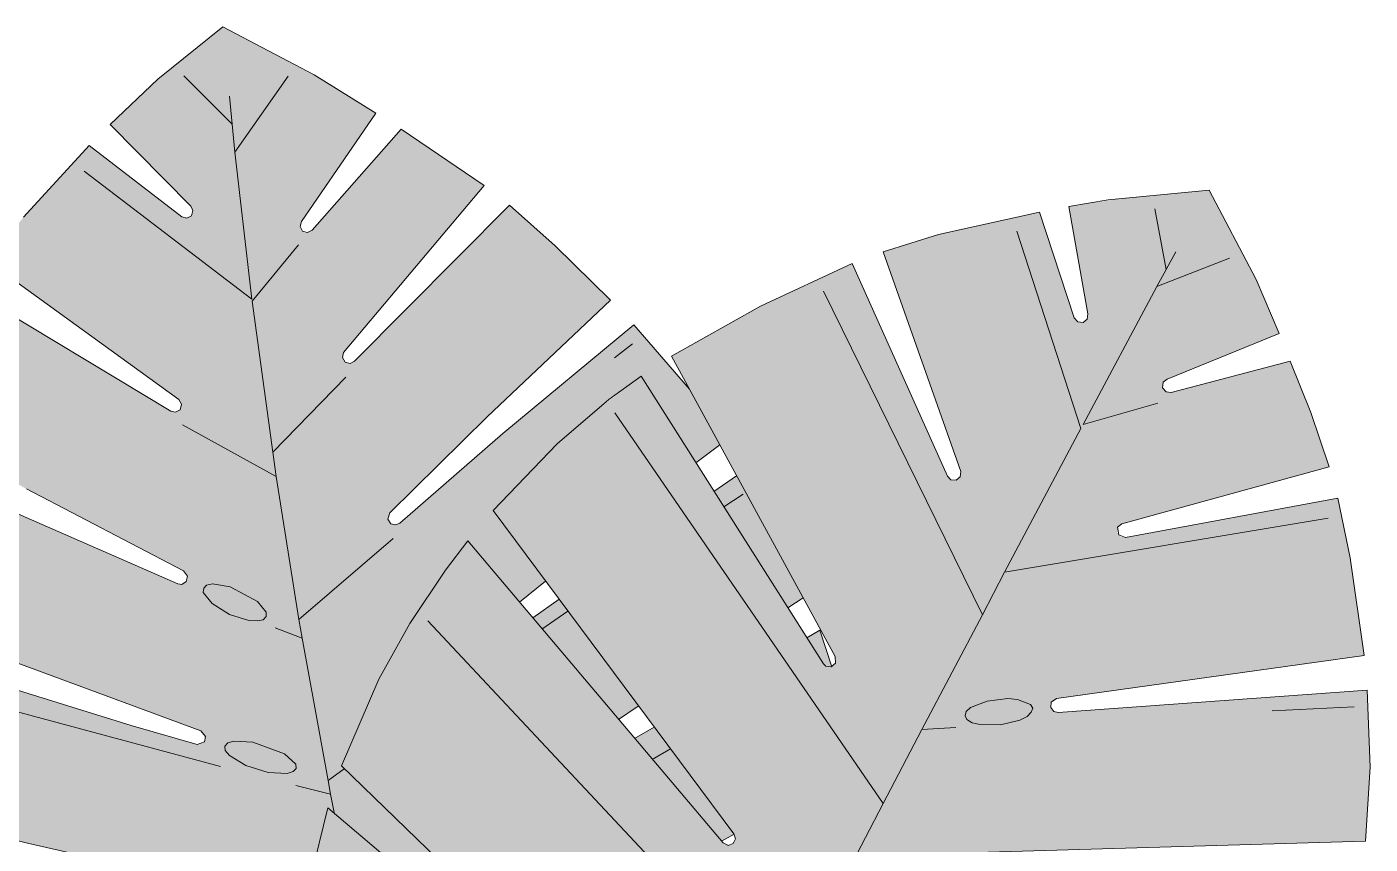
# Model space of a CAD drawing. Header units: metres. Extents: x 0 to 8.79, y -6.64 to 2.65.
# Drawn here: x 0.5668 to 0.9403, y -0.8469 to -0.6197 of the extents above; entities that cross this region are included whole.
import ezdxf

# ---------------------------------------------------------------- set-up
doc = ezdxf.new("R2010")
doc.units = ezdxf.units.M
doc.layers.add('VEG-HOJAS', color=117, linetype='Continuous', lineweight=18, true_color=0x2e5e38)
doc.layers.add('VEG-NERVIOS', color=115, linetype='Continuous', lineweight=9, true_color=0x528c5c)
doc.layers.add('VEG-RELLENO', color=253, linetype='Continuous', true_color=0x96c896)

# ---------------------------------------------------------------- blocks, each defined once
blk = doc.blocks.new('VEG_Monstera_PLANTA')
at = {"layer": 'VEG-RELLENO', "true_color": 0x5f9058}
h = blk.add_hatch(color=83, dxfattribs=at)
h.dxf.hatch_style = 1
h.paths.add_polyline_path([(-0.0753, 0.4245), (-0.0452, 0.4085), (-0.0327, 0.4005), (-0.0534, 0.3704), (-0.0538, 0.369), (-0.0531, 0.3677), (-0.0517, 0.3673), (-0.0504, 0.368), (-0.0257, 0.3961), (-0.0026, 0.3804), (-0.0417, 0.334), (-0.042, 0.3326), (-0.0413, 0.3313), (-0.0399, 0.3309), (-0.0387, 0.3316), (0.0044, 0.3749), (0.0171, 0.3636), (0.0325, 0.3485), (-0.0018, 0.3161), (-0.0288, 0.2894), (-0.0294, 0.2877), (-0.0286, 0.2864), (-0.0272, 0.2861), (-0.0261, 0.2866), (0.0026, 0.3115), (0.039, 0.3417), (0.0545, 0.3238), (0.0629, 0.3083), (0.0562, 0.3033), (0.041, 0.3274), (0.032, 0.3209), (0.0177, 0.3086), (-0.0001, 0.2901), (0.0144, 0.2704), (0.0072, 0.2646), (-0.0072, 0.2816), (-0.0134, 0.2735), (-0.0233, 0.2587), (-0.0278, 0.251), (-0.0357, 0.2352), (-0.0423, 0.2191), (0.0105, 0.1678), (0.0046, 0.1643), (-0.0461, 0.2074), (-0.0508, 0.1882), (-0.0531, 0.1727), (-0.0537, 0.1577), (-0.0523, 0.1439), (-0.0486, 0.1309), (-0.0429, 0.1185), (-0.0358, 0.1076), (-0.0281, 0.0988), (-0.0295, 0.0953), (-0.0389, 0.0988), (-0.0495, 0.1019), (-0.0454, 0.0715), (-0.0503, 0.0683), (-0.0575, 0.1036), (-0.0663, 0.105), (-0.068, 0.114), (-0.072, 0.1265), (-0.0747, 0.1325), (-0.0791, 0.1399), (-0.063, 0.1394), (-0.0615, 0.141), (-0.0624, 0.143), (-0.083, 0.1453), (-0.0909, 0.1544), (-0.1019, 0.1646), (-0.1141, 0.1741), (-0.1303, 0.1845), (-0.1352, 0.151), (-0.1438, 0.152), (-0.1407, 0.1902), (-0.1454, 0.1926), (-0.0743, 0.1809), (-0.0723, 0.1818), (-0.0723, 0.184), (-0.0736, 0.1848), (-0.1296, 0.1976), (-0.1856, 0.2117), (-0.1849, 0.2388), (-0.1829, 0.2558), (-0.1008, 0.2303), (-0.0824, 0.225), (-0.0804, 0.2258), (-0.0801, 0.2273), (-0.0814, 0.2288), (-0.1358, 0.2489), (-0.181, 0.2667), (-0.1756, 0.2874), (-0.1688, 0.3059), (-0.1329, 0.2894), (-0.0878, 0.2697), (-0.0867, 0.2695), (-0.0855, 0.2703), (-0.0851, 0.2718), (-0.0862, 0.2733), (-0.1299, 0.2961), (-0.1647, 0.3152), (-0.1552, 0.3345), (-0.1455, 0.3512), (-0.0897, 0.3177), (-0.0884, 0.3174), (-0.0871, 0.3181), (-0.0868, 0.3196), (-0.0875, 0.3209), (-0.1403, 0.3591), (-0.1307, 0.3716), (-0.1124, 0.3915), (-0.0867, 0.3717), (-0.0846, 0.3715), (-0.0836, 0.3727), (-0.0842, 0.3747), (-0.1066, 0.3974), (-0.0933, 0.41)])
h.paths.add_polyline_path([(-0.0734, 0.222), (-0.0689, 0.2192), (-0.0627, 0.2173), (-0.0574, 0.217), (-0.0557, 0.2175), (-0.0549, 0.2184), (-0.055, 0.2196), (-0.0581, 0.2224), (-0.0638, 0.2249), (-0.0698, 0.2261), (-0.0739, 0.2255), (-0.0747, 0.2246), (-0.0746, 0.2234)], flags=0)
h.paths.add_polyline_path([(-0.0798, 0.2658), (-0.076, 0.2626), (-0.0706, 0.2602), (-0.0657, 0.2594), (-0.0641, 0.2597), (-0.0632, 0.2606), (-0.0632, 0.2618), (-0.0656, 0.2648), (-0.0732, 0.2689), (-0.0781, 0.2697), (-0.0798, 0.2693), (-0.0806, 0.2685), (-0.0807, 0.2673)], flags=0)
h.paths.add_polyline_path([(0.0109, 0.2602), (0.0182, 0.2654), (0.0402, 0.2357), (0.0347, 0.232)])
h.paths.add_polyline_path([(0.0612, 0.2954), (0.0675, 0.2997), (0.0861, 0.2658), (0.0818, 0.263)])
h.paths.add_polyline_path([(0.0392, 0.2267), (0.0446, 0.2299), (0.0669, 0.2001), (0.0634, 0.1982)])
h.paths.add_polyline_path([(0.0907, 0.2568), (0.0925, 0.2516), (0.0939, 0.2466), (0.0919, 0.2472), (0.0871, 0.2547)])
h.paths.add_polyline_path([(0.0081, 0.1614), (0.0141, 0.1644), (0.0387, 0.1406), (0.0389, 0.1385), (0.0378, 0.1375), (0.0359, 0.1379)])
h.paths.add_polyline_path([(0.0717, 0.1931), (0.0751, 0.1913), (0.0773, 0.1894), (0.0814, 0.1843), (0.0837, 0.1794), (0.0839, 0.1776), (0.0833, 0.1765), (0.0821, 0.1762), (0.0804, 0.1768), (0.0784, 0.1781), (0.0721, 0.1851), (0.0706, 0.1877), (0.0696, 0.1918)])
h.paths.add_polyline_path([(0.0994, 0.1608), (0.098, 0.154), (0.0918, 0.1559), (0.0904, 0.157), (0.09, 0.1582), (0.0906, 0.1592), (0.0922, 0.1601), (0.0946, 0.1606)])
h.paths.add_polyline_path([(-0.1439, 0.09), (-0.148, 0.0953), (-0.1445, 0.1425), (-0.1365, 0.1421)])
h.paths.add_polyline_path([(-0.1784, 0.1613), (-0.1827, 0.1813), (-0.185, 0.1998), (-0.1762, 0.1981)])
at = {"layer": 'VEG-RELLENO', "true_color": 0x64975d}
h = blk.add_hatch(color=83, dxfattribs=at)
h.dxf.hatch_style = 1
h.paths.add_polyline_path([(0.212, 0.3543), (0.2184, 0.3393), (0.1873, 0.3266), (0.1862, 0.3257), (0.186, 0.3242), (0.187, 0.3231), (0.1884, 0.3229), (0.2215, 0.3316), (0.2272, 0.3173), (0.2323, 0.3022), (0.1747, 0.2864), (0.1735, 0.2854), (0.1734, 0.2839), (0.1744, 0.2828), (0.1757, 0.2826), (0.2347, 0.2935), (0.2381, 0.2769), (0.242, 0.2498), (0.1565, 0.2378), (0.155, 0.2368), (0.1549, 0.2353), (0.1558, 0.2342), (0.157, 0.2339), (0.2429, 0.2401), (0.2437, 0.2187), (0.2424, 0.1982), (0.1375, 0.1951), (0.1363, 0.1947), (0.1356, 0.1934), (0.1361, 0.192), (0.1374, 0.1913), (0.241, 0.1879), (0.2382, 0.1725), (0.2319, 0.1498), (0.1187, 0.1574), (0.1172, 0.157), (0.1166, 0.1556), (0.117, 0.1542), (0.1183, 0.1536), (0.2283, 0.1394), (0.2195, 0.1192), (0.2103, 0.1249), (0.199, 0.1309), (0.1781, 0.139), (0.1656, 0.1073), (0.1607, 0.1081), (0.1711, 0.1412), (0.1576, 0.1449), (0.1425, 0.1479), (0.1351, 0.1489), (0.1203, 0.1496), (0.1123, 0.1495), (0.1068, 0.1172), (0.1006, 0.1182), (0.1038, 0.149), (0.0909, 0.1475), (0.0769, 0.1449), (0.0635, 0.1411), (0.0473, 0.1348), (0.0483, 0.0969), (0.0423, 0.0931), (0.0388, 0.1308), (0.0218, 0.1207), (0.0073, 0.1094), (-0.0009, 0.1011), (-0.0043, 0.0968), (-0.0099, 0.0877), (-0.0191, 0.092), (-0.028, 0.0987), (-0.0358, 0.1076), (-0.0429, 0.1185), (-0.0486, 0.1309), (-0.0523, 0.1439), (-0.0537, 0.1577), (-0.0531, 0.1727), (-0.0508, 0.1882), (-0.0461, 0.2074), (0.0359, 0.1379), (0.0378, 0.1375), (0.0391, 0.1392), (0.0385, 0.1408), (-0.0423, 0.2191), (-0.0357, 0.2352), (-0.0278, 0.251), (-0.0185, 0.2662), (-0.0072, 0.2816), (0.0638, 0.1977), (0.0659, 0.1971), (0.0673, 0.1988), (0.0668, 0.2002), (-0.0001, 0.2901), (0.0043, 0.2951), (0.0177, 0.3086), (0.0247, 0.3149), (0.041, 0.3274), (0.0917, 0.2475), (0.0924, 0.2468), (0.0939, 0.2466), (0.0951, 0.2476), (0.095, 0.2495), (0.0495, 0.333), (0.0742, 0.3469), (0.0997, 0.3587), (0.1262, 0.2996), (0.1271, 0.2986), (0.1286, 0.2985), (0.1297, 0.2994), (0.1299, 0.3009), (0.1083, 0.362), (0.1237, 0.3668), (0.1518, 0.373), (0.1614, 0.3436), (0.1624, 0.3425), (0.1639, 0.3423), (0.165, 0.3433), (0.1652, 0.3447), (0.1599, 0.3746), (0.1759, 0.377), (0.1989, 0.3791)])
h.paths.add_polyline_path([(0.074, 0.1825), (0.0784, 0.1781), (0.0804, 0.1768), (0.0821, 0.1762), (0.0833, 0.1765), (0.0839, 0.1776), (0.0837, 0.1794), (0.0829, 0.1817), (0.0795, 0.1869), (0.0751, 0.1913), (0.073, 0.1927), (0.0713, 0.1932), (0.0702, 0.1929), (0.0696, 0.1918), (0.0698, 0.19), (0.0706, 0.1877)], flags=0)
h.paths.add_polyline_path([(0.104, 0.1603), (0.0946, 0.1606), (0.0922, 0.1601), (0.0906, 0.1592), (0.09, 0.1582), (0.0904, 0.157), (0.0918, 0.1559), (0.0969, 0.1541), (0.1063, 0.1538), (0.1102, 0.1552), (0.1109, 0.1562), (0.1104, 0.1573), (0.1091, 0.1585)], flags=0)
h.paths.add_polyline_path([(0.1257, 0.196), (0.1164, 0.1965), (0.1113, 0.1952), (0.1098, 0.1942), (0.1093, 0.1931), (0.1098, 0.192), (0.1136, 0.1903), (0.1197, 0.1896), (0.1257, 0.1903), (0.1295, 0.1921), (0.13, 0.1932), (0.1295, 0.1943), (0.128, 0.1953)], flags=0)
h.paths.add_polyline_path([(0.1478, 0.237), (0.143, 0.2378), (0.1372, 0.2371), (0.1326, 0.2353), (0.1314, 0.2342), (0.1311, 0.233), (0.1316, 0.232), (0.1353, 0.2306), (0.1437, 0.231), (0.1483, 0.2328), (0.1495, 0.234), (0.1499, 0.2351), (0.1493, 0.2362)], flags=0)
h.paths.add_polyline_path([(0.106, 0.1127), (0.099, 0.067), (0.0986, 0.0661), (0.0975, 0.0657), (0.0965, 0.0662), (0.0961, 0.0673), (0.1002, 0.1141)])
h.paths.add_polyline_path([(0.1626, 0.0995), (0.156, 0.0822), (0.1552, 0.0814), (0.154, 0.0815), (0.1533, 0.0824), (0.1533, 0.0833), (0.1584, 0.1005)])
at = {"layer": 'VEG-HOJAS'}
for points in [[(-0.1454, 0.1926), (-0.0743, 0.1809), (-0.0729, 0.1812), (-0.072, 0.1825), (-0.0723, 0.184), (-0.0736, 0.1848), (-0.1296, 0.1976), (-0.1856, 0.2117)], [(-0.1829, 0.2558), (-0.1008, 0.2303), (-0.0824, 0.225), (-0.0804, 0.2258), (-0.0801, 0.2273), (-0.0814, 0.2288), (-0.1358, 0.2489)], [(-0.1329, 0.2894), (-0.0878, 0.2697), (-0.0867, 0.2695), (-0.0855, 0.2703), (-0.0851, 0.2718), (-0.0862, 0.2733), (-0.1299, 0.2961)], [(-0.1455, 0.3512), (-0.0897, 0.3177), (-0.0884, 0.3174), (-0.0871, 0.3181), (-0.0868, 0.3196), (-0.0875, 0.3209), (-0.1403, 0.3591)], [(-0.1307, 0.3716), (-0.1124, 0.3915), (-0.0867, 0.3717), (-0.0853, 0.3713), (-0.084, 0.372), (-0.0836, 0.3735), (-0.0842, 0.3747), (-0.1066, 0.3974), (-0.0933, 0.41), (-0.0753, 0.4245), (-0.0499, 0.4112), (-0.0327, 0.4005), (-0.0534, 0.3704), (-0.0538, 0.369), (-0.0531, 0.3677), (-0.0517, 0.3673), (-0.0504, 0.368), (-0.0257, 0.3961), (-0.0026, 0.3804), (-0.0417, 0.334), (-0.042, 0.3326), (-0.0413, 0.3313), (-0.0399, 0.3309), (-0.0387, 0.3316), (0.0044, 0.3749), (0.0171, 0.3636), (0.0325, 0.3485), (-0.0018, 0.3161), (-0.0288, 0.2894), (-0.0294, 0.2877), (-0.0286, 0.2864), (-0.0272, 0.2861), (-0.0261, 0.2866), (0.0026, 0.3115), (0.039, 0.3417), (0.0545, 0.3238)], [(-0.0508, 0.1882), (-0.0461, 0.2074), (0.0359, 0.1379)], [(0.0385, 0.1408), (-0.0423, 0.2191), (-0.0319, 0.2432), (-0.0233, 0.2587), (-0.0134, 0.2735), (-0.0072, 0.2816), (0.0638, 0.1977), (0.0652, 0.197), (0.0666, 0.1975), (0.0673, 0.1988), (0.0668, 0.2002), (-0.0001, 0.2901), (0.0177, 0.3086), (0.032, 0.3209), (0.041, 0.3274), (0.0917, 0.2475), (0.0924, 0.2468), (0.0939, 0.2466), (0.0951, 0.2476), (0.095, 0.2495), (0.0495, 0.333), (0.0742, 0.3469), (0.0997, 0.3587), (0.1262, 0.2996), (0.1271, 0.2986), (0.1286, 0.2985), (0.1297, 0.2994), (0.1299, 0.3009), (0.1083, 0.362), (0.1237, 0.3668), (0.1518, 0.373), (0.1614, 0.3436), (0.1624, 0.3425), (0.1639, 0.3423), (0.165, 0.3433), (0.1652, 0.3447), (0.1599, 0.3746), (0.1709, 0.3764), (0.1989, 0.3791), (0.212, 0.3543), (0.2184, 0.3393), (0.1873, 0.3266), (0.1862, 0.3257), (0.186, 0.3242), (0.187, 0.3231), (0.1884, 0.3229), (0.2215, 0.3316), (0.2272, 0.3173), (0.2323, 0.3022), (0.1747, 0.2864), (0.1735, 0.2854), (0.1738, 0.2833), (0.1757, 0.2826), (0.2347, 0.2935), (0.2381, 0.2769), (0.242, 0.2498), (0.1565, 0.2378), (0.155, 0.2368), (0.1549, 0.2353), (0.1558, 0.2342), (0.157, 0.2339), (0.2429, 0.2401), (0.2437, 0.2187), (0.2424, 0.1982), (0.1375, 0.1951)], [(0.0629, 0.3083), (0.0562, 0.3033)], [(0.0612, 0.2954), (0.0675, 0.2997)], [(0.0144, 0.2704), (0.0072, 0.2646)], [(0.0109, 0.2602), (0.0182, 0.2654)], [(0.0861, 0.2658), (0.0818, 0.263)], [(0.0871, 0.2547), (0.0907, 0.2568), (0.094, 0.2466)], [(0.0402, 0.2357), (0.0347, 0.232)], [(0.0392, 0.2267), (0.0446, 0.2299)], [(0.0669, 0.2001), (0.0634, 0.1982)]]:
    blk.add_lwpolyline(points, dxfattribs=at)
for points in [[(-0.0807, 0.2673), (-0.0782, 0.2642), (-0.0734, 0.2612), (-0.068, 0.2595), (-0.0657, 0.2594), (-0.0641, 0.2597), (-0.0632, 0.2606), (-0.0632, 0.2618), (-0.0656, 0.2648), (-0.0732, 0.2689), (-0.0781, 0.2697), (-0.0798, 0.2693), (-0.0806, 0.2685)], [(0.1493, 0.2362), (0.1457, 0.2375), (0.143, 0.2378), (0.1372, 0.2371), (0.1326, 0.2353), (0.1314, 0.2342), (0.1311, 0.233), (0.1316, 0.232), (0.1331, 0.2311), (0.1353, 0.2306), (0.1409, 0.2305), (0.1463, 0.2318), (0.1483, 0.2328), (0.1495, 0.234), (0.1499, 0.2351)], [(-0.0734, 0.222), (-0.0689, 0.2192), (-0.0627, 0.2173), (-0.0574, 0.217), (-0.0557, 0.2175), (-0.0549, 0.2184), (-0.055, 0.2196), (-0.0581, 0.2224), (-0.0669, 0.2257), (-0.0722, 0.226), (-0.0739, 0.2255), (-0.0747, 0.2246), (-0.0746, 0.2234)]]:
    blk.add_lwpolyline(points, close=True, dxfattribs=at)
at = {"layer": 'VEG-NERVIOS'}
for points in [[(-0.0727, 0.3975), (-0.0861, 0.4109)], [(-0.0719, 0.3897), (-0.0571, 0.4108)], [(-0.0727, 0.3975), (-0.0734, 0.4052)], [(-0.0719, 0.3897), (-0.0727, 0.3975)], [(-0.0672, 0.3488), (-0.0719, 0.3897)], [(-0.0672, 0.3488), (-0.1138, 0.3844)], [(0.187, 0.3571), (0.1838, 0.3739)], [(0.1633, 0.3129), (0.1455, 0.3677)], [(-0.0671, 0.3483), (-0.0542, 0.3639)], [(0.1844, 0.3523), (0.2046, 0.3602)], [(0.187, 0.3571), (0.1897, 0.362)], [(0.1844, 0.3523), (0.187, 0.3571)], [(0.1639, 0.314), (0.1844, 0.3523)], [(-0.0614, 0.3063), (-0.0671, 0.3483)], [(0.1359, 0.2611), (0.0917, 0.351)], [(0.0336, 0.3325), (0.0386, 0.3364)], [(-0.0614, 0.3063), (-0.0411, 0.3271)], [(0.1639, 0.314), (0.1847, 0.3199)], [(-0.0604, 0.2995), (-0.0865, 0.3139)], [(0.1083, 0.2086), (0.0337, 0.3172)], [(0.142, 0.2729), (0.1633, 0.3129)], [(-0.0604, 0.2995), (-0.0614, 0.3063)], [(-0.0541, 0.2598), (-0.0604, 0.2995)], [(0.064, 0.2911), (0.0694, 0.2946)], [(0.142, 0.2729), (0.232, 0.2879)], [(-0.0541, 0.2598), (-0.0279, 0.2823)], [(0.1359, 0.2611), (0.142, 0.2729)], [(0.0134, 0.2571), (0.0206, 0.2621)], [(-0.0532, 0.2546), (-0.0541, 0.2598)], [(0.0802, 0.1543), (-0.0183, 0.2594)], [(0.1191, 0.2292), (0.1359, 0.2611)], [(-0.0532, 0.2546), (-0.0607, 0.2575)], [(-0.046, 0.215), (-0.0532, 0.2546)], [(-0.0759, 0.2189), (-0.1327, 0.2342), (-0.18, 0.248)], [(0.2165, 0.2344), (0.2393, 0.2355)], [(0.1083, 0.2086), (0.1191, 0.2292)], [(0.1191, 0.2292), (0.1285, 0.2298)], [(0.0441, 0.2209), (0.0492, 0.2238)], [(-0.046, 0.215), (-0.0415, 0.2183)], [(-0.0453, 0.2112), (-0.055, 0.2136)], [(-0.0453, 0.2112), (-0.046, 0.215)], [(-0.0442, 0.2057), (-0.0453, 0.2112)], [(0.0985, 0.1897), (0.1083, 0.2086)]]:
    blk.add_lwpolyline(points, dxfattribs=at)

msp = doc.modelspace()

# ---------------------------------------------------------------- block references
msp.add_blockref('VEG_Monstera_PLANTA', (0.69658, -1.04421))

doc.saveas('drawing.dxf')
